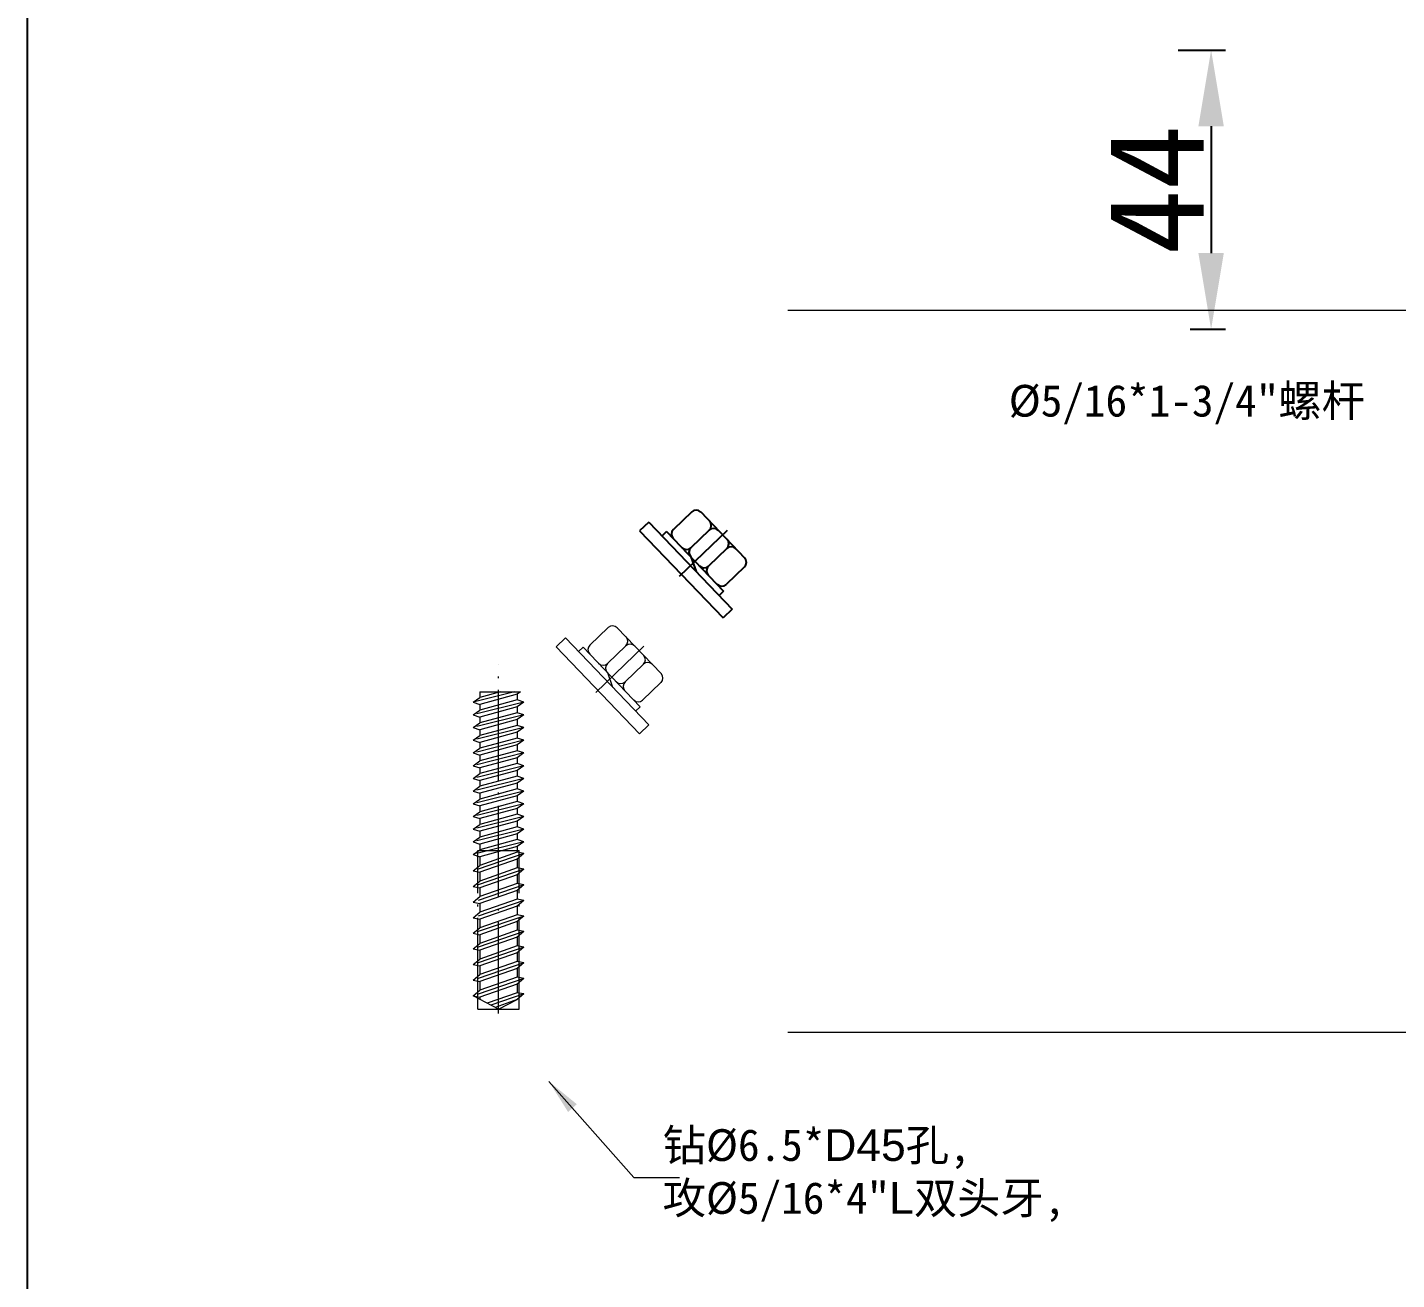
# Model space of a CAD drawing. Header units: millimetres. Extents: x -159360 to -156109, y -82746 to -81402.
# Drawn here: x -159358.3 to -159142.7, y -82388.4 to -82191.1 of the extents above; entities that cross this region are included whole.
import ezdxf

# ---------------------------------------------------------------- set-up
doc = ezdxf.new("R2010")
doc.units = ezdxf.units.MM
doc.header["$LTSCALE"] = 2
doc.header["$MEASUREMENT"] = 0
for name, pattern in [('ACAD_ISO04W100', [30.5, 24, -3, 0.5, -3]), ('ACAD_ISO05W100', [33, 24, -3, 0, -3, 0, -3]), ('DASHED', [19.05, 12.7, -6.35])]:
    doc.linetypes.add(name, pattern=pattern)
doc.layers.get('0').update_dxf_attribs({"linetype": 'CONTINUOUS'})
doc.layers.get('Defpoints').update_dxf_attribs({"linetype": 'CONTINUOUS'})
doc.layers.add('五金', color=1, linetype='ACAD_ISO05W100')
doc.layers.add('标注', color=7, linetype='CONTINUOUS', lineweight=25)
doc.styles.add('HZ', font='simfang.ttf')
doc.styles.get("Standard").update_dxf_attribs({"font": 'SimSun.ttf', "height": 120})
doc.styles.add('样式 1', font='SimSun.ttf')
doc.dimstyles.new('2', dxfattribs={"dimscale": 40, "dimtxt": 0.18, "dimasz": 0.14, "dimexe": 0.12, "dimexo": 0.06, "dimgap": 0.03, "dimtad": 0, "dimdec": 1, "dimrnd": 0.5, "dimdsep": 46, "dimtxsty": 'Standard', "dimcen": 0, "dimclrd": 252, "dimclre": 252, "dimclrt": 131, "dimadec": 0, "dimazin": 2, "dimtfac": 1, "dimtdec": 1, "dimtmove": 2, "dimatfit": 3, "dimfxl": 1, "dimlwd": 13, "dimlwe": 13, "dimarcsym": 0})
doc.dimstyles.new('6', dxfattribs={"dimscale": 6, "dimtxt": 2.5, "dimasz": 2, "dimexe": 0.375, "dimexo": 0.5, "dimgap": 0.2, "dimtad": 1, "dimdec": 1, "dimrnd": 1, "dimdsep": 46, "dimtxsty": '样式 1', "dimcen": 0.5, "dimclrd": 4, "dimclre": 4, "dimclrt": 1, "dimadec": 0, "dimazin": 0, "dimtfac": 1, "dimtdec": 1, "dimtmove": 1, "dimatfit": 3, "dimfxl": 20, "dimfxlon": 1, "dimarcsym": 1})

# ---------------------------------------------------------------- blocks, each defined once
blk = doc.blocks.new('A$C531F4DE2')
at = {"layer": '五金', "linetype": 'ACAD_ISO04W100'}
for p, q in [((1.63, 9.87), (-1.26, 7.1)), ((-5.12, 8.25), (-6.57, 6.86)), ((-2.33, 6.77), (-3.05, 6.08)), ((4.4, 6.98), (1.51, 4.21)), ((7.16, 4.09), (4.27, 1.32)), ((9.93, 1.2), (7.04, -1.57)), ((9.93, 1.2), (7.04, -1.57)), ((6.66, -2.62), (5.94, -3.31)), ((8.01, -5.48), (6.57, -6.86))]:
    blk.add_line(p, q, dxfattribs=at)
at = {"layer": '五金', "linetype": 'ByBlock'}
for p, q in [((3.04, 9.84), (9.96, 2.61)), ((-6.57, 6.86), (6.57, -6.86)), ((-5.12, 8.25), (8.01, -5.48)), ((-2.33, 6.77), (6.66, -2.62)), ((1.48, 2.8), (2.31, 0.48))]:
    blk.add_line(p, q, dxfattribs=at)
at = {"layer": '五金', "linetype": 'ACAD_ISO04W100', "ltscale": 0.3}
blk.add_line((7.23, 6.92), (-0.35, -0.33), dxfattribs=at)
at = {"layer": '五金', "linetype": 'ByBlock'}
for centre, start, end in [((2.32, 9.14), 43.7493, 133.7493), ((-0.57, 6.38), 133.7493, 223.7493), ((3.7, 7.7), 313.7493, 43.7493), ((5.09, 6.25), 43.7493, 133.7493), ((6.47, 4.81), 313.7493, 43.7493), ((7.85, 3.36), 43.7493, 133.7493), ((0.81, 4.93), 223.7493, 313.7493), ((2.2, 3.49), 133.7493, 223.7493), ((9.24, 1.92), 313.7493, 43.7493), ((9.24, 1.92), 313.7493, 43.7493), ((3.58, 2.04), 223.7493, 313.7493), ((4.96, 0.6), 133.7493, 223.7493), ((6.35, -0.85), 223.7493, 313.7493), ((6.35, -0.85), 223.7493, 313.7493)]:
    blk.add_arc(centre, 1, start, end, dxfattribs=at)
blk = doc.blocks.new('*D324')
at = {"color": 4, "lineweight": -2, "transparency": 16777216}
for p, q in [((-159177.09, -82194.72), (-159169.64, -82194.72)), ((-159171.89, -82206.72), (-159171.89, -82226.72)), ((-159175.2, -82238.72), (-159169.64, -82238.72))]:
    blk.add_line(p, q, dxfattribs=at)
at = {"color": 4, "transparency": 16777216}
for points in [[(-159173.89, -82206.72), (-159169.89, -82206.72), (-159171.89, -82194.72)], [(-159173.89, -82226.72), (-159169.89, -82226.72), (-159171.89, -82238.72)]]:
    blk.add_solid(points, dxfattribs=at)
at = {"layer": 'Defpoints', "color": 0, "transparency": 16777216}
for p in [(-159180.09, -82194.72), (-159178.2, -82238.72), (-159171.89, -82238.72)]:
    blk.add_point(p, dxfattribs=at)
at = {"color": 1, "lineweight": 13, "transparency": 16777216, "insert": (-159180.59, -82216.72), "char_height": 15, "attachment_point": 5, "rotation": 90, "style": 'HZ'}
blk.add_mtext('44', dxfattribs=at)

msp = doc.modelspace()

# ---------------------------------------------------------------- linework, layer by layer
at = {"color": 0, "linetype": 'ByBlock', "lineweight": 18}
for p, q in [((-159238.53, -82235.72), (-158674.77, -82235.72)), ((-159265.41, -82285.75), (-159258.5, -82292.97)), ((-159273.58, -82287.34), (-159260.44, -82301.06)), ((-159275.03, -82288.72), (-159261.89, -82302.45)), ((-159270.79, -82288.81), (-159261.8, -82298.2)), ((-159266.98, -82292.79), (-159266.15, -82295.1)), ((-159238.53, -82349.44), (-158674.77, -82349.44))]:
    msp.add_line(p, q, dxfattribs=at)
at = {"color": 0, "linetype": 'ACAD_ISO04W100', "lineweight": 18}
for p, q in [((-159266.83, -82285.72), (-159269.72, -82288.48)), ((-159273.58, -82287.34), (-159275.03, -82288.72)), ((-159270.79, -82288.81), (-159271.51, -82289.5)), ((-159264.06, -82288.61), (-159266.95, -82291.37)), ((-159261.3, -82291.5), (-159264.19, -82294.26)), ((-159258.53, -82294.39), (-159261.42, -82297.15)), ((-159258.53, -82294.39), (-159261.42, -82297.15)), ((-159261.8, -82298.2), (-159262.52, -82298.9)), ((-159260.44, -82301.06), (-159261.89, -82302.45))]:
    msp.add_line(p, q, dxfattribs=at)
at = {"color": 0, "linetype": 'ACAD_ISO04W100', "lineweight": 18, "ltscale": 0.3}
for p, q in [((-159261.23, -82288.66), (-159268.81, -82295.92)), ((-159284.13, -82346.5), (-159284.13, -82291.56)), ((-159287.38, -82345.84), (-159287.38, -82320.84)), ((-159280.88, -82345.84), (-159280.88, -82320.84))]:
    msp.add_line(p, q, dxfattribs=at)
at = {"color": 0, "linetype": 'DASHED', "lineweight": 18, "ltscale": 0.3}
for p, q in [((-159281.6, -82295.84), (-159288.13, -82297.47)), ((-159288.13, -82297.47), (-159287.06, -82296.72)), ((-159283.8, -82295.84), (-159287.06, -82296.72)), ((-159287.06, -82295.84), (-159287.06, -82296.72)), ((-159281.19, -82296.21), (-159287.06, -82297.81)), ((-159280.66, -82295.84), (-159281.19, -82296.21)), ((-159281.19, -82296.21), (-159281.19, -82297.12)), ((-159280.13, -82297.47), (-159288.13, -82299.47)), ((-159288.13, -82297.47), (-159287.06, -82297.81)), ((-159288.13, -82299.47), (-159287.06, -82298.72)), ((-159281.19, -82297.12), (-159287.06, -82298.72)), ((-159287.06, -82297.81), (-159287.06, -82298.72)), ((-159281.19, -82298.21), (-159287.06, -82299.81)), ((-159281.19, -82299.12), (-159287.06, -82300.72)), ((-159280.13, -82297.47), (-159281.19, -82297.12)), ((-159280.13, -82297.47), (-159281.19, -82298.21)), ((-159281.19, -82298.21), (-159281.19, -82299.12)), ((-159280.13, -82299.47), (-159281.19, -82299.12)), ((-159288.13, -82299.47), (-159287.06, -82299.81)), ((-159280.13, -82299.47), (-159288.13, -82301.47)), ((-159288.13, -82301.47), (-159287.06, -82300.72)), ((-159287.06, -82299.81), (-159287.06, -82300.72)), ((-159281.19, -82300.21), (-159287.06, -82301.81)), ((-159281.19, -82301.12), (-159287.06, -82302.72)), ((-159280.13, -82299.47), (-159281.19, -82300.21)), ((-159281.19, -82300.21), (-159281.19, -82301.12)), ((-159280.13, -82301.47), (-159281.19, -82301.12)), ((-159288.13, -82301.47), (-159287.06, -82301.81)), ((-159280.13, -82301.47), (-159288.13, -82303.47)), ((-159288.13, -82303.47), (-159287.06, -82302.72)), ((-159288.13, -82303.47), (-159287.06, -82303.81)), ((-159280.13, -82303.47), (-159288.13, -82305.47)), ((-159287.06, -82301.81), (-159287.06, -82302.72)), ((-159281.19, -82302.21), (-159287.06, -82303.81)), ((-159281.19, -82303.12), (-159287.06, -82304.72)), ((-159280.13, -82301.47), (-159281.19, -82302.21)), ((-159281.19, -82302.21), (-159281.19, -82303.12)), ((-159280.13, -82303.47), (-159281.19, -82303.12)), ((-159280.13, -82303.47), (-159281.19, -82304.21)), ((-159288.13, -82305.47), (-159287.06, -82304.72)), ((-159280.13, -82305.47), (-159288.13, -82307.47)), ((-159288.13, -82305.47), (-159287.06, -82305.81)), ((-159287.06, -82303.81), (-159287.06, -82304.72)), ((-159281.19, -82304.21), (-159287.06, -82305.81)), ((-159281.19, -82305.12), (-159287.06, -82306.72)), ((-159281.19, -82304.21), (-159281.19, -82305.12)), ((-159280.13, -82305.47), (-159281.19, -82305.12)), ((-159280.13, -82305.47), (-159281.19, -82306.21)), ((-159288.13, -82307.47), (-159287.06, -82306.72)), ((-159288.13, -82307.47), (-159287.06, -82307.81)), ((-159280.13, -82307.47), (-159288.13, -82309.47)), ((-159287.06, -82305.81), (-159287.06, -82306.72)), ((-159281.19, -82306.21), (-159287.06, -82307.81)), ((-159281.19, -82307.12), (-159287.06, -82308.72)), ((-159287.06, -82307.81), (-159287.06, -82308.72)), ((-159281.19, -82306.21), (-159281.19, -82307.12)), ((-159280.13, -82307.47), (-159281.19, -82307.12)), ((-159280.13, -82307.47), (-159281.19, -82308.21)), ((-159288.13, -82309.47), (-159287.06, -82308.72)), ((-159288.13, -82309.47), (-159287.06, -82309.81)), ((-159280.13, -82309.47), (-159288.13, -82311.47)), ((-159281.19, -82308.21), (-159287.06, -82309.81)), ((-159281.19, -82309.12), (-159287.06, -82310.72)), ((-159287.06, -82309.81), (-159287.06, -82310.72)), ((-159281.19, -82308.21), (-159281.19, -82309.12)), ((-159280.13, -82309.47), (-159281.19, -82309.12)), ((-159280.13, -82309.47), (-159281.19, -82310.21)), ((-159288.13, -82311.47), (-159287.06, -82310.72)), ((-159280.13, -82311.47), (-159288.13, -82313.47)), ((-159288.13, -82311.47), (-159287.06, -82311.81)), ((-159281.19, -82310.21), (-159287.06, -82311.81)), ((-159281.19, -82311.12), (-159287.06, -82312.72)), ((-159287.06, -82311.81), (-159287.06, -82312.72)), ((-159281.19, -82310.21), (-159281.19, -82311.12)), ((-159280.13, -82311.47), (-159281.19, -82311.12)), ((-159280.13, -82311.47), (-159281.19, -82312.21)), ((-159288.13, -82313.47), (-159287.06, -82312.72)), ((-159288.13, -82313.47), (-159287.06, -82313.81)), ((-159280.13, -82313.47), (-159288.13, -82315.47)), ((-159281.19, -82312.21), (-159287.06, -82313.81)), ((-159281.19, -82313.12), (-159287.06, -82314.72)), ((-159287.06, -82313.81), (-159287.06, -82314.72)), ((-159281.19, -82314.21), (-159287.06, -82315.81)), ((-159281.19, -82312.21), (-159281.19, -82313.12)), ((-159280.13, -82313.47), (-159281.19, -82313.12)), ((-159280.13, -82313.47), (-159281.19, -82314.21)), ((-159281.19, -82314.21), (-159281.19, -82315.12)), ((-159288.13, -82315.47), (-159287.06, -82314.72)), ((-159288.13, -82315.47), (-159287.06, -82315.81)), ((-159280.13, -82315.47), (-159288.13, -82317.47)), ((-159281.19, -82315.12), (-159287.06, -82316.72)), ((-159287.06, -82315.81), (-159287.06, -82316.72)), ((-159281.19, -82316.21), (-159287.06, -82317.81)), ((-159280.13, -82315.47), (-159281.19, -82315.12)), ((-159280.13, -82315.47), (-159281.19, -82316.21)), ((-159281.19, -82316.21), (-159281.19, -82317.12)), ((-159288.13, -82317.47), (-159287.06, -82316.72)), ((-159288.13, -82317.47), (-159287.06, -82317.81)), ((-159280.13, -82317.47), (-159288.13, -82319.47)), ((-159281.19, -82317.12), (-159287.06, -82318.72)), ((-159287.06, -82317.81), (-159287.06, -82318.72)), ((-159281.19, -82318.21), (-159287.06, -82319.81)), ((-159280.13, -82317.47), (-159281.19, -82317.12)), ((-159280.13, -82317.47), (-159281.19, -82318.21)), ((-159281.19, -82318.21), (-159281.19, -82319.12)), ((-159288.13, -82319.47), (-159287.06, -82318.72)), ((-159288.13, -82319.47), (-159287.06, -82319.81)), ((-159280.13, -82319.47), (-159288.13, -82321.47)), ((-159288.13, -82321.47), (-159287.06, -82320.72)), ((-159281.19, -82319.12), (-159287.06, -82320.72)), ((-159287.06, -82319.81), (-159287.06, -82320.72)), ((-159281.19, -82320.21), (-159287.06, -82321.81)), ((-159280.13, -82319.47), (-159281.19, -82319.12)), ((-159280.13, -82319.47), (-159281.19, -82320.21)), ((-159281.19, -82320.21), (-159281.19, -82321.12)), ((-159280.13, -82321.33), (-159288.13, -82324.05)), ((-159288.13, -82321.47), (-159287.06, -82321.81)), ((-159281.19, -82321.12), (-159287.06, -82323.18)), ((-159287.06, -82321.81), (-159287.06, -82323.18)), ((-159281.19, -82322.21), (-159287.06, -82324.27)), ((-159280.13, -82321.33), (-159281.19, -82321.12)), ((-159280.13, -82321.33), (-159281.19, -82322.21)), ((-159281.19, -82322.21), (-159281.19, -82323.58)), ((-159288.13, -82324.05), (-159287.06, -82323.18)), ((-159280.13, -82323.78), (-159288.13, -82326.51)), ((-159288.13, -82324.05), (-159287.06, -82324.27)), ((-159281.19, -82323.58), (-159287.06, -82325.64)), ((-159287.06, -82324.27), (-159287.06, -82325.64)), ((-159281.19, -82324.67), (-159287.06, -82326.72)), ((-159280.13, -82323.78), (-159281.19, -82323.58)), ((-159280.13, -82323.78), (-159281.19, -82324.67)), ((-159281.19, -82324.67), (-159281.19, -82326.04)), ((-159288.13, -82326.51), (-159287.06, -82325.64)), ((-159280.13, -82326.24), (-159288.13, -82328.97)), ((-159288.13, -82326.51), (-159287.06, -82326.72)), ((-159281.19, -82326.04), (-159287.06, -82328.1)), ((-159287.06, -82326.72), (-159287.06, -82328.1)), ((-159281.19, -82327.12), (-159287.06, -82329.18)), ((-159280.13, -82326.24), (-159281.19, -82326.04)), ((-159280.13, -82326.24), (-159281.19, -82327.12)), ((-159281.19, -82327.12), (-159281.19, -82328.5)), ((-159288.13, -82328.97), (-159287.06, -82328.1)), ((-159280.13, -82328.7), (-159288.13, -82331.43)), ((-159288.13, -82328.97), (-159287.06, -82329.18)), ((-159281.19, -82328.5), (-159287.06, -82330.55)), ((-159287.06, -82329.18), (-159287.06, -82330.55)), ((-159280.13, -82328.7), (-159281.19, -82328.5)), ((-159280.13, -82328.7), (-159281.19, -82329.58)), ((-159288.13, -82331.43), (-159287.06, -82330.55)), ((-159280.13, -82331.16), (-159288.13, -82333.88)), ((-159288.13, -82331.43), (-159287.06, -82331.64)), ((-159281.19, -82329.58), (-159287.06, -82331.64)), ((-159281.19, -82330.95), (-159287.06, -82333.01)), ((-159281.19, -82329.58), (-159281.19, -82330.95)), ((-159280.13, -82331.16), (-159281.19, -82330.95)), ((-159280.13, -82331.16), (-159281.19, -82332.04)), ((-159288.13, -82333.88), (-159287.06, -82333.01)), ((-159280.13, -82333.61), (-159288.13, -82336.34)), ((-159287.06, -82331.64), (-159287.06, -82333.01)), ((-159281.19, -82332.04), (-159287.06, -82334.1)), ((-159281.19, -82333.41), (-159287.06, -82335.47)), ((-159281.19, -82332.04), (-159281.19, -82333.41)), ((-159280.13, -82333.61), (-159281.19, -82333.41)), ((-159280.13, -82333.61), (-159281.19, -82334.5)), ((-159288.13, -82333.88), (-159287.06, -82334.1)), ((-159288.13, -82336.34), (-159287.06, -82335.47)), ((-159287.06, -82334.1), (-159287.06, -82335.47)), ((-159281.19, -82334.5), (-159287.06, -82336.55)), ((-159281.19, -82335.87), (-159287.06, -82337.93)), ((-159281.19, -82334.5), (-159281.19, -82335.87)), ((-159280.13, -82336.07), (-159281.19, -82335.87)), ((-159280.13, -82336.07), (-159288.13, -82338.8)), ((-159288.13, -82336.34), (-159287.06, -82336.55)), ((-159288.13, -82338.8), (-159287.06, -82337.93)), ((-159287.06, -82336.55), (-159287.06, -82337.93)), ((-159281.19, -82336.95), (-159287.06, -82339.01)), ((-159280.13, -82336.07), (-159281.19, -82336.95)), ((-159281.19, -82336.95), (-159281.19, -82338.33)), ((-159280.13, -82338.53), (-159288.13, -82341.26)), ((-159288.13, -82338.8), (-159287.06, -82339.01)), ((-159281.19, -82338.33), (-159287.06, -82340.38)), ((-159287.06, -82339.01), (-159287.06, -82340.38)), ((-159281.19, -82339.41), (-159287.06, -82341.47)), ((-159280.13, -82338.53), (-159281.19, -82338.33)), ((-159280.13, -82338.53), (-159281.19, -82339.41)), ((-159281.19, -82339.41), (-159281.19, -82340.78)), ((-159288.13, -82341.26), (-159287.06, -82340.38)), ((-159280.13, -82340.99), (-159288.13, -82343.71)), ((-159288.13, -82341.26), (-159287.06, -82341.47)), ((-159281.19, -82340.78), (-159287.06, -82342.84)), ((-159287.06, -82341.47), (-159287.06, -82342.84)), ((-159281.19, -82341.87), (-159287.06, -82343.93)), ((-159280.13, -82340.99), (-159281.19, -82340.78)), ((-159280.13, -82340.99), (-159281.19, -82341.87)), ((-159281.19, -82341.87), (-159281.19, -82343.24)), ((-159288.13, -82343.71), (-159287.06, -82342.84)), ((-159288.13, -82343.71), (-159287.06, -82343.93)), ((-159287.06, -82343.93), (-159287.06, -82344.28)), ((-159281.19, -82343.24), (-159285.9, -82344.89)), ((-159280.13, -82343.44), (-159285.31, -82345.21)), ((-159281.19, -82344.33), (-159284.67, -82345.55)), ((-159280.13, -82343.44), (-159281.19, -82343.24)), ((-159280.13, -82343.44), (-159281.19, -82344.33))]:
    msp.add_line(p, q, dxfattribs=at)
at = {"color": 0, "linetype": 'ByBlock', "lineweight": 18, "ltscale": 0.3}
for p, q in [((-159287.06, -82295.84), (-159280.66, -82295.84)), ((-159287.38, -82320.84), (-159280.88, -82320.84)), ((-159287.38, -82345.84), (-159280.88, -82345.84))]:
    msp.add_line(p, q, dxfattribs=at)
at = {"color": 0, "lineweight": 18}
for q in [(-159288.13, -82343.71), (-159281.19, -82344.33)]:
    msp.add_line((-159284.13, -82345.84), q, dxfattribs=at)
at = {"color": 0, "linetype": 'ByBlock', "lineweight": 18}
for centre, start, end in [((-159266.14, -82286.44), 43.7493, 133.7493), ((-159264.75, -82287.88), 313.7493, 43.7493), ((-159263.37, -82289.33), 43.7493, 133.7493), ((-159269.03, -82289.21), 133.7493, 223.7493), ((-159261.99, -82290.77), 313.7493, 43.7493), ((-159267.64, -82290.65), 223.7493, 313.7493), ((-159266.26, -82292.09), 133.7493, 223.7493), ((-159260.6, -82292.22), 43.7493, 133.7493), ((-159264.88, -82293.54), 223.7493, 313.7493), ((-159263.49, -82294.98), 133.7493, 223.7493), ((-159259.22, -82293.66), 313.7493, 43.7493), ((-159259.22, -82293.66), 313.7493, 43.7493), ((-159262.11, -82296.43), 223.7493, 313.7493), ((-159262.11, -82296.43), 223.7493, 313.7493)]:
    msp.add_arc(centre, 1, start, end, dxfattribs=at)
at = {"layer": '标注', "color": 7}
msp.add_lwpolyline([(-159358.32, -82031.26), (-157427.82, -82031.26), (-157427.82, -82745.63), (-159358.32, -82745.63)], close=True, dxfattribs=at)

# ---------------------------------------------------------------- block references
at = {"color": 0, "lineweight": 18}
msp.add_blockref('A$C531F4DE2', (-159255.32, -82277.34), dxfattribs=at)

# ---------------------------------------------------------------- texts
at = {"color": 0, "linetype": 'ByBlock', "lineweight": 18, "char_height": 5, "width": 64.8964, "attachment_point": 1, "style": 'HZ'}
for s, insert in [('{\\fSimSun|b0|i0|c134|p2;%%c5/16*1-3/4"螺杆}', (-159203.77, -82247.47)), ('{\\C4;钻%%c6.5*\\fArial|b0|i0|c134|p32;D45\\fSimSun|b0|i0|c134|p2;孔,\\P攻%%c5/16*4"\\fArial|b0|i0|c134|p32;L\\fSimSun|b0|i0|c134|p2;双头牙,}', (-159258.27, -82364.74))]:
    msp.add_mtext(s, dxfattribs=dict(at, insert=insert))

# ---------------------------------------------------------------- dimensions: what is measured, and where the dimension line sits
at = {"color": 0, "lineweight": 13}
dim = msp.add_linear_dim(base=(-159171.89, -82238.72), p1=(-159180.09, -82194.72), p2=(-159178.2, -82238.72), angle=90, dimstyle='6', override={"dimtxsty": 'HZ'}, dxfattribs=at)
dim.commit()
dim.dimension.update_dxf_attribs({"geometry": '*D324', "text_midpoint": (-159180.59, -82216.72)})

# ---------------------------------------------------------------- leaders
at = {"color": 0, "linetype": 'ByBlock', "lineweight": 18}
msp.add_leader([(-159276.18, -82357.22), (-159262.82, -82372.35), (-159255.64, -82372.35)], dimstyle='2', override={"dimtxsty": 'HZ'}, dxfattribs=at)

doc.saveas('drawing.dxf')
